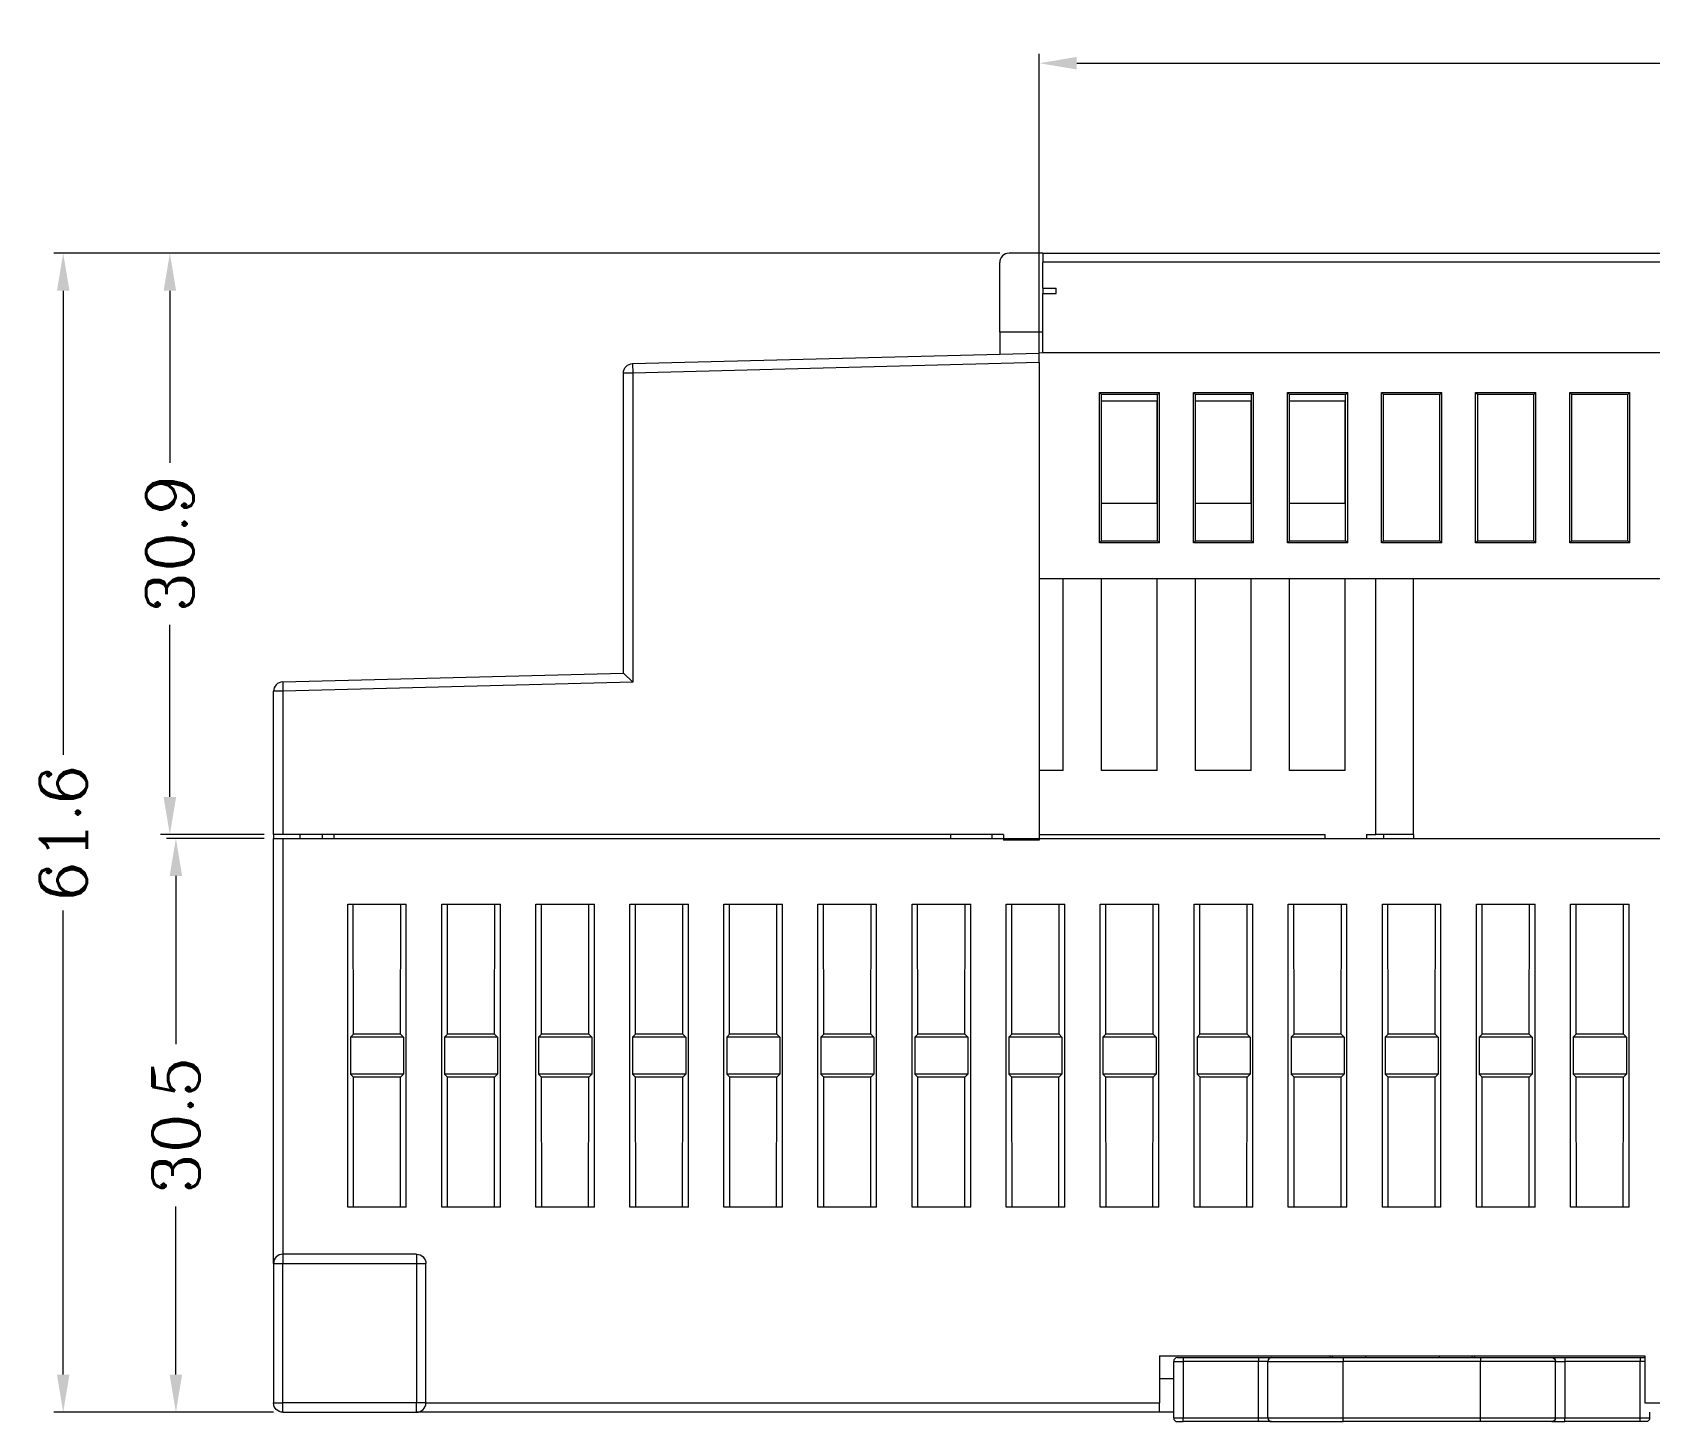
# Model space of a CAD drawing. Header units: millimetres. Extents: x 92 to 1037, y 522 to 1264.
# Drawn here: x 235.6 to 321.6, y 521.5 to 595.4 of the extents above; entities that cross this region are included whole.
import ezdxf

# ---------------------------------------------------------------- set-up
doc = ezdxf.new("R2010")
doc.units = ezdxf.units.MM
doc.layers.get('Defpoints').update_dxf_attribs({"linetype": 'CONTINUOUS'})
doc.layers.add('1', color=7, linetype='CONTINUOUS', true_color=0xffffff)
doc.layers.add('9', color=7, linetype='CONTINUOUS', true_color=0xffffff)
doc.layers.add('dim', color=82, linetype='CONTINUOUS', lineweight=9)
doc.styles.add('ROMANC', font='romanc.shx', dxfattribs={"bigfont": 'gbcbig.shx'})
doc.dimstyles.new('YanXiu', dxfattribs={"dimtxt": 6, "dimasz": 2.2, "dimexe": 0.66, "dimexo": 0.66, "dimgap": 0.66, "dimtad": 0, "dimdsep": 46, "dimtxsty": 'ROMANC', "dimcen": 0, "dimclrd": 256, "dimclre": 131, "dimclrt": 42, "dimazin": 2, "dimtfac": 1, "dimtofl": 0, "dimtmove": 0, "dimatfit": 3, "dimfxl": 0, "dimlwd": 5, "dimlwe": 5, "dimarcsym": 0})

# ---------------------------------------------------------------- blocks, each defined once
blk = doc.blocks.new('*D6')
at = {"layer": 'Defpoints', "color": 0, "lineweight": 18, "transparency": 16777216}
for p in [(442.435, 593.74), (289.135, 577.839), (442.435, 578.345)]:
    blk.add_point(p, dxfattribs=at)
at = {"layer": 'dim', "color": 131, "lineweight": 5, "transparency": 16777216}
for p, q in [((289.135, 578.339), (289.135, 594.24)), ((442.435, 578.844), (442.435, 594.24))]:
    blk.add_line(p, q, dxfattribs=at)
at = {"layer": 'dim', "lineweight": 5, "transparency": 16777216}
for p, q in [((291.135, 593.74), (360.464, 593.74)), ((440.435, 593.74), (371.106, 593.74))]:
    blk.add_line(p, q, dxfattribs=at)
at = {"layer": 'dim', "lineweight": 18, "transparency": 16777216}
for points in [[(291.135, 594.074), (291.135, 593.407), (289.135, 593.74)], [(440.435, 594.074), (440.435, 593.407), (442.435, 593.74)]]:
    blk.add_solid(points, dxfattribs=at)
at = {"layer": 'dim', "color": 42, "lineweight": 18, "transparency": 16777216, "insert": (365.785, 593.74), "char_height": 2.5, "attachment_point": 5, "style": 'ROMANC'}
blk.add_mtext('153.3', dxfattribs=at)
blk = doc.blocks.new('*D7')
at = {"layer": 'Defpoints', "color": 0, "lineweight": 18, "transparency": 16777216}
for p in [(243.244, 552.545), (248.435, 552.545), (248.935, 522.045)]:
    blk.add_point(p, dxfattribs=at)
at = {"layer": 'dim', "color": 131, "lineweight": 5, "transparency": 16777216}
for p, q in [((247.935, 552.545), (242.744, 552.545)), ((248.435, 522.045), (242.744, 522.045))]:
    blk.add_line(p, q, dxfattribs=at)
at = {"layer": 'dim', "lineweight": 5, "transparency": 16777216}
for p, q in [((243.244, 550.545), (243.244, 541.604)), ((243.244, 524.045), (243.244, 532.985))]:
    blk.add_line(p, q, dxfattribs=at)
at = {"layer": 'dim', "lineweight": 18, "transparency": 16777216}
for points in [[(242.911, 550.545), (243.577, 550.545), (243.244, 552.545)], [(242.911, 524.045), (243.577, 524.045), (243.244, 522.045)]]:
    blk.add_solid(points, dxfattribs=at)
at = {"layer": 'dim', "color": 42, "lineweight": 18, "transparency": 16777216, "insert": (243.244, 537.295), "char_height": 2.5, "attachment_point": 5, "rotation": 90, "style": 'ROMANC'}
blk.add_mtext('30.5', dxfattribs=at)
blk = doc.blocks.new('*D8')
at = {"layer": 'Defpoints', "color": 0, "lineweight": 18, "transparency": 16777216}
for p in [(242.923, 583.644), (287.535, 583.644), (248.435, 552.745)]:
    blk.add_point(p, dxfattribs=at)
at = {"layer": 'dim', "color": 131, "lineweight": 5, "transparency": 16777216}
for p, q in [((287.035, 583.644), (242.424, 583.644)), ((247.935, 552.745), (242.424, 552.745))]:
    blk.add_line(p, q, dxfattribs=at)
at = {"layer": 'dim', "lineweight": 5, "transparency": 16777216}
for p, q in [((242.923, 581.644), (242.923, 572.504)), ((242.923, 554.745), (242.923, 563.885))]:
    blk.add_line(p, q, dxfattribs=at)
at = {"layer": 'dim', "lineweight": 18, "transparency": 16777216}
for points in [[(242.59, 581.644), (243.257, 581.644), (242.923, 583.644)], [(242.59, 554.745), (243.257, 554.745), (242.923, 552.745)]]:
    blk.add_solid(points, dxfattribs=at)
at = {"layer": 'dim', "color": 42, "lineweight": 18, "transparency": 16777216, "insert": (242.923, 568.194), "char_height": 2.5, "attachment_point": 5, "rotation": 90, "style": 'ROMANC'}
blk.add_mtext('30.9', dxfattribs=at)
blk = doc.blocks.new('*D9')
at = {"layer": 'Defpoints', "color": 0, "lineweight": 18, "transparency": 16777216}
for p in [(287.535, 583.644), (237.255, 522.045), (248.935, 522.045)]:
    blk.add_point(p, dxfattribs=at)
at = {"layer": 'dim', "color": 131, "lineweight": 5, "transparency": 16777216}
for p, q in [((287.035, 583.644), (236.755, 583.644)), ((248.435, 522.045), (236.755, 522.045))]:
    blk.add_line(p, q, dxfattribs=at)
at = {"layer": 'dim', "lineweight": 5, "transparency": 16777216}
for p, q in [((237.255, 581.644), (237.255, 556.975)), ((237.255, 524.045), (237.255, 548.714))]:
    blk.add_line(p, q, dxfattribs=at)
at = {"layer": 'dim', "lineweight": 18, "transparency": 16777216}
for points in [[(236.921, 581.644), (237.588, 581.644), (237.255, 583.644)], [(236.921, 524.045), (237.588, 524.045), (237.255, 522.045)]]:
    blk.add_solid(points, dxfattribs=at)
at = {"layer": 'dim', "color": 42, "lineweight": 18, "transparency": 16777216, "insert": (237.255, 552.844), "char_height": 2.5, "attachment_point": 5, "rotation": 90, "style": 'ROMANC'}
blk.add_mtext('61.6', dxfattribs=at)

msp = doc.modelspace()

# ---------------------------------------------------------------- linework, layer by layer
at = {"layer": '1', "color": 155, "linetype": 'Continuous', "lineweight": 18}
for p, q in [((287.035, 579.445), (287.035, 583.144)), ((289.335, 583.644), (287.535, 583.644)), ((289.335, 583.644), (442.335, 583.644)), ((289.335, 583.644), (289.335, 583.162)), ((289.335, 581.786), (289.335, 583.162)), ((289.335, 581.786), (290.038, 581.786)), ((289.335, 581.786), (289.335, 581.503)), ((289.335, 578.345), (289.335, 581.503)), ((289.335, 581.503), (290.038, 581.503)), ((290.038, 581.503), (290.038, 581.786)), ((289.335, 579.445), (287.035, 579.445)), ((287.035, 579.445), (287.035, 578.284)), ((267.522, 577.773), (289.135, 578.339)), ((289.335, 578.345), (289.135, 578.339)), ((289.135, 577.839), (289.135, 578.339)), ((289.135, 577.839), (289.135, 552.445)), ((442.435, 578.345), (289.335, 578.345)), ((267.035, 561.329), (267.035, 577.274)), ((292.335, 576.245), (295.535, 576.245)), ((292.335, 568.245), (292.335, 576.245)), ((292.335, 576.245), (292.445, 576.135)), ((295.425, 576.135), (292.445, 576.135)), ((292.445, 568.355), (292.445, 576.135)), ((295.425, 576.135), (295.535, 576.245)), ((295.425, 568.355), (295.425, 576.135)), ((295.535, 568.245), (295.535, 576.245)), ((297.335, 576.245), (300.535, 576.245)), ((297.335, 568.245), (297.335, 576.245)), ((297.335, 576.245), (297.445, 576.135)), ((300.425, 576.135), (297.445, 576.135)), ((297.445, 568.355), (297.445, 576.135)), ((300.425, 576.135), (300.535, 576.245)), ((300.425, 568.355), (300.425, 576.135)), ((300.535, 568.245), (300.535, 576.245)), ((302.335, 576.245), (305.535, 576.245)), ((302.335, 568.245), (302.335, 576.245)), ((302.335, 576.245), (302.445, 576.135)), ((305.425, 576.135), (302.445, 576.135)), ((302.445, 568.355), (302.445, 576.135)), ((305.425, 576.135), (305.535, 576.245)), ((305.425, 568.355), (305.425, 576.135)), ((305.535, 568.245), (305.535, 576.245)), ((307.335, 576.245), (310.535, 576.245)), ((307.335, 568.245), (307.335, 576.245)), ((307.335, 576.245), (307.445, 576.135)), ((310.425, 576.135), (307.445, 576.135)), ((307.445, 568.355), (307.445, 576.135)), ((310.425, 576.135), (310.535, 576.245)), ((310.425, 568.355), (310.425, 576.135)), ((310.535, 568.245), (310.535, 576.245)), ((312.335, 576.245), (315.535, 576.245)), ((312.335, 568.245), (312.335, 576.245)), ((312.335, 576.245), (312.445, 576.135)), ((312.445, 568.355), (312.445, 576.135)), ((315.425, 576.135), (312.445, 576.135)), ((315.425, 576.135), (315.535, 576.245)), ((315.425, 568.355), (315.425, 576.135)), ((315.535, 568.245), (315.535, 576.245)), ((317.335, 576.245), (320.535, 576.245)), ((317.335, 568.245), (317.335, 576.245)), ((317.335, 576.245), (317.445, 576.135)), ((317.445, 568.355), (317.445, 576.135)), ((320.425, 576.135), (317.445, 576.135)), ((320.425, 576.135), (320.535, 576.245)), ((320.425, 568.355), (320.425, 576.135)), ((320.535, 568.245), (320.535, 576.245)), ((295.401, 575.775), (292.445, 575.775)), ((295.401, 570.346), (295.401, 575.775)), ((300.401, 575.775), (297.445, 575.775)), ((300.401, 570.346), (300.401, 575.775)), ((305.401, 575.775), (302.445, 575.775)), ((305.401, 570.346), (305.401, 575.775)), ((295.401, 570.346), (292.445, 570.346)), ((300.401, 570.346), (297.445, 570.346)), ((305.401, 570.346), (302.445, 570.346)), ((292.445, 568.355), (292.335, 568.245)), ((292.445, 568.355), (295.425, 568.355)), ((295.535, 568.245), (295.425, 568.355)), ((297.445, 568.355), (297.335, 568.245)), ((297.445, 568.355), (300.425, 568.355)), ((300.535, 568.245), (300.425, 568.355)), ((302.445, 568.355), (302.335, 568.245)), ((302.445, 568.355), (305.425, 568.355)), ((305.535, 568.245), (305.425, 568.355)), ((307.445, 568.355), (307.335, 568.245)), ((307.445, 568.355), (310.425, 568.355)), ((310.535, 568.245), (310.425, 568.355)), ((312.445, 568.355), (312.335, 568.245)), ((312.445, 568.355), (315.425, 568.355)), ((315.535, 568.245), (315.425, 568.355)), ((317.445, 568.355), (317.335, 568.245)), ((317.445, 568.355), (320.425, 568.355)), ((320.535, 568.245), (320.425, 568.355)), ((295.535, 568.245), (292.335, 568.245)), ((300.535, 568.245), (297.335, 568.245)), ((305.535, 568.245), (302.335, 568.245)), ((310.535, 568.245), (307.335, 568.245)), ((315.535, 568.245), (312.335, 568.245)), ((320.535, 568.245), (317.335, 568.245)), ((442.435, 566.345), (289.135, 566.345)), ((290.401, 556.145), (290.401, 566.345)), ((292.44, 556.145), (292.44, 566.345)), ((295.401, 556.145), (295.401, 566.345)), ((297.44, 556.145), (297.44, 566.345)), ((300.401, 556.145), (300.401, 566.345)), ((302.44, 556.145), (302.44, 566.345)), ((305.401, 556.145), (305.401, 566.345)), ((307.035, 552.745), (307.035, 566.344)), ((309.035, 552.745), (309.035, 566.344)), ((248.922, 560.86), (267.035, 561.329)), ((267.035, 561.329), (267.535, 560.842)), ((248.435, 552.745), (248.435, 560.36)), ((290.401, 556.145), (289.135, 556.145)), ((295.401, 556.145), (292.44, 556.145)), ((300.401, 556.145), (297.44, 556.145)), ((305.401, 556.145), (302.44, 556.145)), ((248.935, 552.745), (248.435, 552.745)), ((287.235, 552.745), (248.935, 552.745)), ((284.435, 552.545), (284.435, 552.745)), ((286.635, 552.545), (286.635, 552.745)), ((287.235, 552.745), (287.235, 552.445)), ((289.135, 552.445), (287.235, 552.445)), ((289.135, 552.745), (304.335, 552.745)), ((304.335, 552.545), (304.335, 552.745)), ((306.535, 552.745), (306.535, 552.545)), ((306.535, 552.745), (307.035, 552.745)), ((309.035, 552.745), (307.035, 552.745)), ((307.435, 552.745), (307.435, 552.545)), ((309.035, 552.745), (309.035, 552.545))]:
    msp.add_line(p, q, dxfattribs=at)
at = {"layer": '1', "color": 155, "linetype": 'Continuous', "lineweight": 13}
for p, q in [((442.335, 583.162), (289.335, 583.162)), ((267.522, 577.773), (267.535, 577.274)), ((289.135, 577.839), (267.535, 577.274)), ((267.535, 577.274), (267.035, 577.274)), ((267.535, 577.274), (267.535, 560.842)), ((248.922, 560.86), (248.935, 560.36)), ((267.535, 560.842), (248.935, 560.36)), ((248.935, 560.36), (248.435, 560.36)), ((248.935, 560.36), (248.935, 552.745))]:
    msp.add_line(p, q, dxfattribs=at)
at = {"layer": '1', "color": 155, "linetype": 'Continuous', "lineweight": 18}
for centre, start in [((287.535, 583.144), 90.00035), ((248.935, 560.36), 91.48401)]:
    msp.add_arc(centre, 0.5, start, 180, dxfattribs=at)
at = {"layer": '1', "color": 155, "linetype": 'Continuous', "lineweight": 18, "extrusion": (0, 0, -1)}
msp.add_arc((-267.535, 577.274), 0.5, 0, 88.5, dxfattribs=at)
at = {"layer": '9', "color": 155, "linetype": 'Continuous', "lineweight": 18}
for p, q in [((248.435, 552.745), (248.435, 552.545)), ((248.435, 529.945), (248.435, 552.545)), ((248.435, 552.545), (248.935, 552.545)), ((248.935, 552.545), (443.935, 552.545)), ((249.835, 552.745), (249.835, 552.545)), ((251.035, 552.545), (251.035, 552.745)), ((251.635, 552.744), (251.635, 552.544)), ((252.377, 549.045), (255.493, 549.045)), ((252.377, 532.945), (252.377, 549.045)), ((252.681, 542.142), (252.674, 549.045)), ((255.189, 542.142), (255.197, 549.045)), ((255.493, 532.945), (255.493, 549.045)), ((257.377, 549.045), (260.493, 549.045)), ((257.377, 532.945), (257.377, 549.045)), ((257.681, 542.142), (257.674, 549.045)), ((260.189, 542.142), (260.197, 549.045)), ((260.493, 532.945), (260.493, 549.045)), ((262.377, 549.045), (265.493, 549.045)), ((262.377, 532.945), (262.377, 549.045)), ((262.681, 542.142), (262.674, 549.045)), ((265.189, 542.142), (265.197, 549.045)), ((265.493, 532.945), (265.493, 549.045)), ((267.377, 549.045), (270.493, 549.045)), ((267.377, 532.945), (267.377, 549.045)), ((267.681, 542.142), (267.674, 549.045)), ((270.189, 542.142), (270.197, 549.045)), ((270.493, 532.945), (270.493, 549.045)), ((272.377, 549.045), (275.493, 549.045)), ((272.377, 532.945), (272.377, 549.045)), ((272.681, 542.142), (272.674, 549.045)), ((275.189, 542.142), (275.197, 549.045)), ((275.493, 532.945), (275.493, 549.045)), ((277.377, 549.045), (280.493, 549.045)), ((277.377, 532.945), (277.377, 549.045)), ((277.681, 542.142), (277.674, 549.045)), ((280.189, 542.142), (280.197, 549.045)), ((280.493, 532.945), (280.493, 549.045)), ((282.377, 549.045), (285.493, 549.045)), ((282.377, 532.945), (282.377, 549.045)), ((282.681, 542.142), (282.674, 549.045)), ((285.189, 542.142), (285.197, 549.045)), ((285.493, 532.945), (285.493, 549.045)), ((287.377, 549.045), (290.493, 549.045)), ((287.377, 532.945), (287.377, 549.045)), ((287.681, 542.142), (287.674, 549.045)), ((290.189, 542.142), (290.197, 549.045)), ((290.493, 532.945), (290.493, 549.045)), ((292.377, 549.045), (295.493, 549.045)), ((292.377, 532.945), (292.377, 549.045)), ((292.681, 542.142), (292.674, 549.045)), ((295.189, 542.142), (295.197, 549.045)), ((295.493, 532.945), (295.493, 549.045)), ((297.377, 549.045), (300.493, 549.045)), ((297.377, 532.945), (297.377, 549.045)), ((297.681, 542.142), (297.674, 549.045)), ((300.189, 542.142), (300.197, 549.045)), ((300.493, 532.945), (300.493, 549.045)), ((302.377, 549.045), (305.493, 549.045)), ((302.377, 532.945), (302.377, 549.045)), ((302.681, 542.142), (302.674, 549.045)), ((305.189, 542.142), (305.197, 549.045)), ((305.493, 532.945), (305.493, 549.045)), ((307.377, 549.045), (310.493, 549.045)), ((307.377, 532.945), (307.377, 549.045)), ((307.681, 542.142), (307.674, 549.045)), ((310.189, 542.142), (310.197, 549.045)), ((310.493, 532.945), (310.493, 549.045)), ((312.377, 549.045), (315.493, 549.045)), ((312.377, 532.945), (312.377, 549.045)), ((312.681, 542.142), (312.674, 549.045)), ((315.189, 542.142), (315.197, 549.045)), ((315.493, 532.945), (315.493, 549.045)), ((317.377, 549.045), (320.493, 549.045)), ((317.377, 532.945), (317.377, 549.045)), ((317.681, 542.142), (317.674, 549.045)), ((320.189, 542.142), (320.197, 549.045)), ((320.493, 532.945), (320.493, 549.045)), ((252.524, 541.985), (252.681, 542.142)), ((252.524, 541.985), (252.524, 540.004)), ((255.346, 541.985), (252.524, 541.985)), ((255.189, 542.142), (252.681, 542.142)), ((255.346, 541.985), (255.189, 542.142)), ((255.346, 541.985), (255.346, 540.004)), ((257.524, 541.985), (257.681, 542.142)), ((257.524, 541.985), (257.524, 540.004)), ((260.346, 541.985), (257.524, 541.985)), ((260.189, 542.142), (257.681, 542.142)), ((260.346, 541.985), (260.189, 542.142)), ((260.346, 541.985), (260.346, 540.004)), ((262.524, 541.985), (262.681, 542.142)), ((262.524, 541.985), (262.524, 540.004)), ((265.346, 541.985), (262.524, 541.985)), ((265.189, 542.142), (262.681, 542.142)), ((265.346, 541.985), (265.189, 542.142)), ((265.346, 541.985), (265.346, 540.004)), ((267.524, 541.985), (267.681, 542.142)), ((267.524, 541.985), (267.524, 540.004)), ((270.346, 541.985), (267.524, 541.985)), ((270.189, 542.142), (267.681, 542.142)), ((270.346, 541.985), (270.189, 542.142)), ((270.346, 541.985), (270.346, 540.004)), ((272.524, 541.985), (272.681, 542.142)), ((272.524, 541.985), (272.524, 540.004)), ((275.346, 541.985), (272.524, 541.985)), ((275.189, 542.142), (272.681, 542.142)), ((275.346, 541.985), (275.189, 542.142)), ((275.346, 541.985), (275.346, 540.004)), ((277.524, 541.985), (277.681, 542.142)), ((277.524, 541.985), (277.524, 540.004)), ((280.346, 541.985), (277.524, 541.985)), ((280.189, 542.142), (277.681, 542.142)), ((280.346, 541.985), (280.189, 542.142)), ((280.346, 541.985), (280.346, 540.004)), ((282.524, 541.985), (282.681, 542.142)), ((282.524, 541.985), (282.524, 540.004)), ((285.346, 541.985), (282.524, 541.985)), ((285.189, 542.142), (282.681, 542.142)), ((285.346, 541.985), (285.189, 542.142)), ((285.346, 541.985), (285.346, 540.004)), ((287.524, 541.985), (287.681, 542.142)), ((287.524, 541.985), (287.524, 540.004)), ((290.346, 541.985), (287.524, 541.985)), ((290.189, 542.142), (287.681, 542.142)), ((290.346, 541.985), (290.189, 542.142)), ((290.346, 541.985), (290.346, 540.004)), ((292.524, 541.985), (292.681, 542.142)), ((292.524, 541.985), (292.524, 540.004)), ((295.346, 541.985), (292.524, 541.985)), ((295.189, 542.142), (292.681, 542.142)), ((295.346, 541.985), (295.189, 542.142)), ((295.346, 541.985), (295.346, 540.004)), ((297.524, 541.985), (297.681, 542.142)), ((297.524, 541.985), (297.524, 540.004)), ((300.346, 541.985), (297.524, 541.985)), ((300.189, 542.142), (297.681, 542.142)), ((300.346, 541.985), (300.189, 542.142)), ((300.346, 541.985), (300.346, 540.004)), ((302.524, 541.985), (302.681, 542.142)), ((302.524, 541.985), (302.524, 540.004)), ((305.346, 541.985), (302.524, 541.985)), ((305.189, 542.142), (302.681, 542.142)), ((305.346, 541.985), (305.189, 542.142)), ((305.346, 541.985), (305.346, 540.004)), ((307.524, 541.985), (307.681, 542.142)), ((307.524, 541.985), (307.524, 540.004)), ((310.346, 541.985), (307.524, 541.985)), ((310.189, 542.142), (307.681, 542.142)), ((310.346, 541.985), (310.189, 542.142)), ((310.346, 541.985), (310.346, 540.004)), ((312.524, 541.985), (312.681, 542.142)), ((312.524, 541.985), (312.524, 540.004)), ((315.346, 541.985), (312.524, 541.985)), ((315.189, 542.142), (312.681, 542.142)), ((315.346, 541.985), (315.189, 542.142)), ((315.346, 541.985), (315.346, 540.004)), ((317.524, 541.985), (317.681, 542.142)), ((317.524, 541.985), (317.524, 540.004)), ((320.346, 541.985), (317.524, 541.985)), ((320.189, 542.142), (317.681, 542.142)), ((320.346, 541.985), (320.189, 542.142)), ((320.346, 541.985), (320.346, 540.004)), ((252.524, 540.004), (252.684, 539.845)), ((255.346, 540.004), (252.524, 540.004)), ((255.346, 540.004), (255.187, 539.845)), ((257.524, 540.004), (257.684, 539.845)), ((260.346, 540.004), (257.524, 540.004)), ((260.346, 540.004), (260.187, 539.845)), ((262.524, 540.004), (262.684, 539.845)), ((265.346, 540.004), (262.524, 540.004)), ((265.346, 540.004), (265.187, 539.845)), ((267.524, 540.004), (267.684, 539.845)), ((270.346, 540.004), (267.524, 540.004)), ((270.346, 540.004), (270.187, 539.845)), ((272.524, 540.004), (272.684, 539.845)), ((275.346, 540.004), (272.524, 540.004)), ((275.346, 540.004), (275.187, 539.845)), ((277.524, 540.004), (277.684, 539.845)), ((280.346, 540.004), (277.524, 540.004)), ((280.346, 540.004), (280.187, 539.845)), ((282.524, 540.004), (282.684, 539.845)), ((285.346, 540.004), (282.524, 540.004)), ((285.346, 540.004), (285.187, 539.845)), ((287.524, 540.004), (287.684, 539.845)), ((290.346, 540.004), (287.524, 540.004)), ((290.346, 540.004), (290.187, 539.845)), ((292.524, 540.004), (292.684, 539.845)), ((295.346, 540.004), (292.524, 540.004)), ((295.346, 540.004), (295.187, 539.845)), ((297.524, 540.004), (297.684, 539.845)), ((300.346, 540.004), (297.524, 540.004)), ((300.346, 540.004), (300.187, 539.845)), ((302.524, 540.004), (302.684, 539.845)), ((305.346, 540.004), (302.524, 540.004)), ((305.346, 540.004), (305.187, 539.845)), ((307.524, 540.004), (307.684, 539.845)), ((310.346, 540.004), (307.524, 540.004)), ((310.346, 540.004), (310.187, 539.845)), ((312.524, 540.004), (312.684, 539.845)), ((315.346, 540.004), (312.524, 540.004)), ((315.346, 540.004), (315.187, 539.845)), ((317.524, 540.004), (317.684, 539.845)), ((320.346, 540.004), (317.524, 540.004)), ((320.346, 540.004), (320.187, 539.845)), ((252.691, 532.945), (252.684, 539.845)), ((255.187, 539.845), (252.684, 539.845)), ((255.179, 532.945), (255.187, 539.845)), ((257.691, 532.945), (257.684, 539.845)), ((260.187, 539.845), (257.684, 539.845)), ((260.179, 532.945), (260.187, 539.845)), ((262.691, 532.945), (262.684, 539.845)), ((265.187, 539.845), (262.684, 539.845)), ((265.179, 532.945), (265.187, 539.845)), ((267.691, 532.945), (267.684, 539.845)), ((270.187, 539.845), (267.684, 539.845)), ((270.179, 532.945), (270.187, 539.845)), ((272.691, 532.945), (272.684, 539.845)), ((275.187, 539.845), (272.684, 539.845)), ((275.179, 532.945), (275.187, 539.845)), ((277.691, 532.945), (277.684, 539.845)), ((280.187, 539.845), (277.684, 539.845)), ((280.179, 532.945), (280.187, 539.845)), ((282.691, 532.945), (282.684, 539.845)), ((285.187, 539.845), (282.684, 539.845)), ((285.179, 532.945), (285.187, 539.845)), ((287.691, 532.945), (287.684, 539.845)), ((290.187, 539.845), (287.684, 539.845)), ((290.179, 532.945), (290.187, 539.845)), ((292.691, 532.945), (292.684, 539.845)), ((295.187, 539.845), (292.684, 539.845)), ((295.179, 532.945), (295.187, 539.845)), ((297.691, 532.945), (297.684, 539.845)), ((300.187, 539.845), (297.684, 539.845)), ((300.179, 532.945), (300.187, 539.845)), ((302.691, 532.945), (302.684, 539.845)), ((305.187, 539.845), (302.684, 539.845)), ((305.179, 532.945), (305.187, 539.845)), ((307.691, 532.945), (307.684, 539.845)), ((310.187, 539.845), (307.684, 539.845)), ((310.179, 532.945), (310.187, 539.845)), ((312.691, 532.945), (312.684, 539.845)), ((315.187, 539.845), (312.684, 539.845)), ((315.179, 532.945), (315.187, 539.845)), ((317.691, 532.945), (317.684, 539.845)), ((320.187, 539.845), (317.684, 539.845)), ((320.179, 532.945), (320.187, 539.845)), ((255.493, 532.945), (252.377, 532.945)), ((260.493, 532.945), (257.377, 532.945)), ((265.493, 532.945), (262.377, 532.945)), ((270.493, 532.945), (267.377, 532.945)), ((275.493, 532.945), (272.377, 532.945)), ((280.493, 532.945), (277.377, 532.945)), ((285.493, 532.945), (282.377, 532.945)), ((290.493, 532.945), (287.377, 532.945)), ((295.493, 532.945), (292.377, 532.945)), ((300.493, 532.945), (297.377, 532.945)), ((305.493, 532.945), (302.377, 532.945)), ((310.493, 532.945), (307.377, 532.945)), ((315.493, 532.945), (312.377, 532.945)), ((320.493, 532.945), (317.377, 532.945)), ((248.435, 529.945), (248.435, 522.545)), ((256.535, 522.545), (256.535, 529.945)), ((295.535, 525.045), (321.335, 525.045)), ((295.535, 525.045), (295.535, 522.545)), ((296.285, 521.745), (296.285, 524.745)), ((296.485, 524.945), (296.785, 524.945)), ((296.785, 524.945), (300.785, 524.945)), ((300.785, 524.945), (301.485, 524.945)), ((301.285, 521.745), (301.285, 524.745)), ((301.485, 524.945), (305.285, 524.945)), ((305.285, 524.945), (312.585, 524.945)), ((312.585, 524.945), (316.385, 524.945)), ((316.385, 524.945), (317.085, 524.945)), ((316.585, 521.745), (316.585, 524.745)), ((317.085, 524.945), (321.085, 524.945)), ((321.085, 524.945), (321.335, 524.945)), ((321.335, 525.045), (321.335, 522.545)), ((295.535, 523.845), (296.285, 523.845)), ((248.935, 522.045), (256.035, 522.045)), ((295.535, 522.045), (256.035, 522.045)), ((295.535, 522.045), (295.535, 522.545)), ((296.285, 522.045), (295.535, 522.045)), ((321.585, 522.045), (321.585, 521.745)), ((296.485, 521.545), (296.785, 521.545)), ((300.785, 521.545), (296.785, 521.545)), ((301.485, 521.545), (300.785, 521.545)), ((301.485, 521.545), (305.285, 521.545)), ((312.585, 521.545), (305.285, 521.545)), ((316.385, 521.545), (312.585, 521.545)), ((316.385, 521.545), (317.085, 521.545)), ((321.085, 521.545), (317.085, 521.545)), ((321.385, 521.545), (321.085, 521.545))]:
    msp.add_line(p, q, dxfattribs=at)
at = {"layer": '9', "color": 155, "linetype": 'Continuous', "lineweight": 13}
for p, q in [((248.935, 552.545), (248.935, 530.445)), ((248.935, 530.445), (248.935, 529.945)), ((256.035, 530.445), (256.035, 529.945)), ((248.435, 529.945), (248.935, 529.945)), ((248.935, 522.545), (248.935, 529.945)), ((256.035, 529.945), (256.035, 522.545)), ((256.035, 529.945), (256.535, 529.945)), ((296.285, 524.745), (296.785, 524.745)), ((296.785, 524.945), (296.785, 524.745)), ((296.785, 524.745), (296.785, 521.745)), ((300.785, 524.745), (296.785, 524.745)), ((300.785, 524.945), (300.785, 524.745)), ((300.785, 521.745), (300.785, 524.745)), ((301.285, 524.745), (300.785, 524.745)), ((301.285, 524.745), (305.285, 524.745)), ((305.285, 524.945), (305.285, 524.745)), ((312.585, 524.745), (305.285, 524.745)), ((305.285, 521.745), (305.285, 524.745)), ((312.585, 524.945), (312.585, 524.745)), ((312.585, 521.745), (312.585, 524.745)), ((316.585, 524.745), (312.585, 524.745)), ((316.585, 524.745), (317.085, 524.745)), ((317.085, 524.945), (317.085, 524.745)), ((317.085, 524.745), (317.085, 521.745)), ((321.085, 524.745), (317.085, 524.745)), ((321.085, 524.945), (321.085, 524.745)), ((321.085, 521.745), (321.085, 524.745)), ((321.335, 524.745), (321.085, 524.745)), ((248.435, 522.545), (248.935, 522.545)), ((256.035, 522.545), (248.935, 522.545)), ((248.935, 522.045), (248.935, 522.545)), ((256.535, 522.545), (256.035, 522.545)), ((256.035, 522.045), (256.035, 522.545)), ((256.535, 522.545), (295.535, 522.545)), ((321.335, 522.545), (371.535, 522.545)), ((296.285, 521.745), (296.785, 521.745)), ((296.785, 521.745), (300.785, 521.745)), ((296.785, 521.545), (296.785, 521.745)), ((300.785, 521.745), (301.285, 521.745)), ((300.785, 521.545), (300.785, 521.745)), ((301.285, 521.745), (305.285, 521.745)), ((305.285, 521.745), (312.585, 521.745)), ((305.285, 521.545), (305.285, 521.745)), ((312.585, 521.745), (316.585, 521.745)), ((312.585, 521.545), (312.585, 521.745)), ((316.585, 521.745), (317.085, 521.745)), ((317.085, 521.745), (321.085, 521.745)), ((317.085, 521.545), (317.085, 521.745)), ((321.085, 521.745), (321.585, 521.745)), ((321.085, 521.545), (321.085, 521.745))]:
    msp.add_line(p, q, dxfattribs=at)
at = {"layer": '9', "color": 155, "linetype": 'Continuous', "lineweight": 18}
for centre, radius, start, end in [((248.935, 529.945), 0.5, 90, 180), ((296.485, 524.745), 0.2, 90, 180), ((301.485, 524.745), 0.2, 90, 180), ((256.035, 522.545), 0.5, 270, 0), ((296.485, 521.745), 0.2, 180, 270), ((301.485, 521.745), 0.2, 180, 270)]:
    msp.add_arc(centre, radius, start, end, dxfattribs=at)
at = {"layer": '9', "color": 155, "linetype": 'Continuous', "lineweight": 18, "extrusion": (0, 0, -1)}
for centre, radius, start, end in [((-256.035, 529.945), 0.5, 89.91048, 180), ((-316.385, 524.745), 0.2, 90, 180), ((-248.935, 522.545), 0.5, 270, 0), ((-316.385, 521.745), 0.2, 180, 270), ((-321.385, 521.745), 0.2, 180, 270)]:
    msp.add_arc(centre, radius, start, end, dxfattribs=at)
at = {"layer": '9', "color": 155, "linetype": 'Continuous', "lineweight": 18}
msp.add_open_spline([(256.034, 530.445), (255.968, 530.445), (255.902, 530.445), (255.502, 530.445), (255.169, 530.445), (253.502, 530.445), (252.169, 530.445), (250.202, 530.445), (249.569, 530.445), (248.935, 530.445)], degree=3, knots=[0, 0, 0, 0, 0.028062, 0.028062, 0.168923, 0.168923, 0.732365, 0.732365, 1, 1, 1, 1], dxfattribs=at)
at = {"layer": '9', "color": 155, "linetype": 'Continuous', "lineweight": 13}
msp.add_open_spline([(248.935, 529.945), (249.235, 529.945), (249.535, 529.945), (251.169, 529.945), (252.502, 529.945), (254.502, 529.945), (255.169, 529.945), (255.902, 529.945), (255.969, 529.945), (256.035, 529.945)], degree=3, knots=[0, 0, 0, 0, 0.126761, 0.126761, 0.690141, 0.690141, 0.971831, 0.971831, 1, 1, 1, 1], dxfattribs=at)
at = {"layer": '9', "color": 155, "linetype": 'Continuous', "lineweight": 18}
for points, degree in [([(304.579, 525.045), (304.579, 524.945)], 1), ([(306.484, 525.045), (306.483, 525.011), (306.481, 524.978), (306.479, 524.945)], 3), ([(310.386, 525.045), (310.388, 525.011), (310.39, 524.978), (310.391, 524.945)], 3), ([(312.291, 524.945), (312.291, 524.995), (312.291, 525.045)], 2)]:
    msp.add_open_spline(points, degree=degree, dxfattribs=at)
at = {"layer": '9', "color": 155, "linetype": 'Continuous', "lineweight": 13}
for points in [[(304.713, 525.045), (304.713, 525.011), (304.713, 524.978), (304.713, 524.945)], [(312.157, 524.945), (312.157, 524.978), (312.157, 525.011), (312.157, 525.045)]]:
    msp.add_open_spline(points, degree=3, dxfattribs=at)

# ---------------------------------------------------------------- dimensions: what is measured, and where the dimension line sits
at = {"layer": 'dim', "lineweight": 18}
dim = msp.add_linear_dim(base=(442.435, 593.74), p1=(289.135, 577.839), p2=(442.435, 578.345), dimstyle='YanXiu', override={"dimtxt": 2.5, "dimasz": 2, "dimexe": 0.49975, "dimexo": 0.49975, "dimgap": 0.49975}, dxfattribs=at)
dim.commit()
dim.dimension.update_dxf_attribs({"geometry": '*D6', "text_midpoint": (365.785, 593.74)})
for base, p1, p2, picture, middle in [((237.255, 522.045), (287.535, 583.644), (248.935, 522.045), '*D9', (237.255, 552.844)), ((242.923, 583.644), (248.435, 552.745), (287.535, 583.644), '*D8', (242.923, 568.194)), ((243.244, 552.545), (248.935, 522.045), (248.435, 552.545), '*D7', (243.244, 537.295))]:
    dim = msp.add_linear_dim(base=base, p1=p1, p2=p2, angle=90, dimstyle='YanXiu', override={"dimtxt": 2.5, "dimasz": 2, "dimexe": 0.49975, "dimexo": 0.49975, "dimgap": 0.49975}, dxfattribs=at)
    dim.commit()
    dim.dimension.update_dxf_attribs({"geometry": picture, "text_midpoint": middle})

doc.saveas('drawing.dxf')
